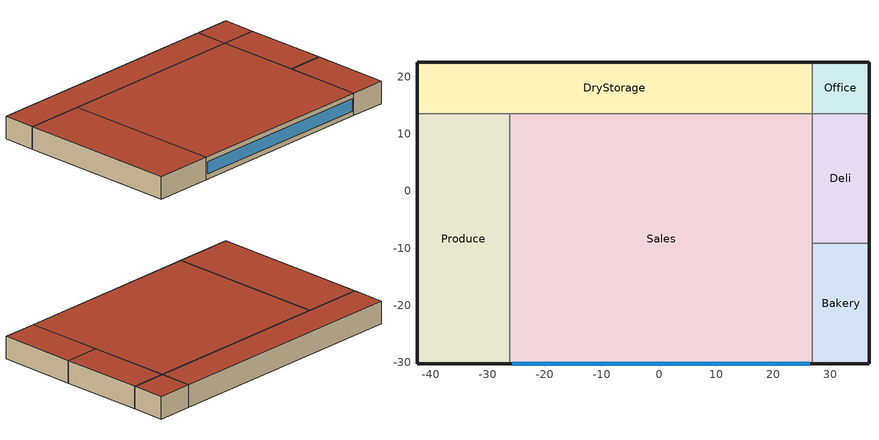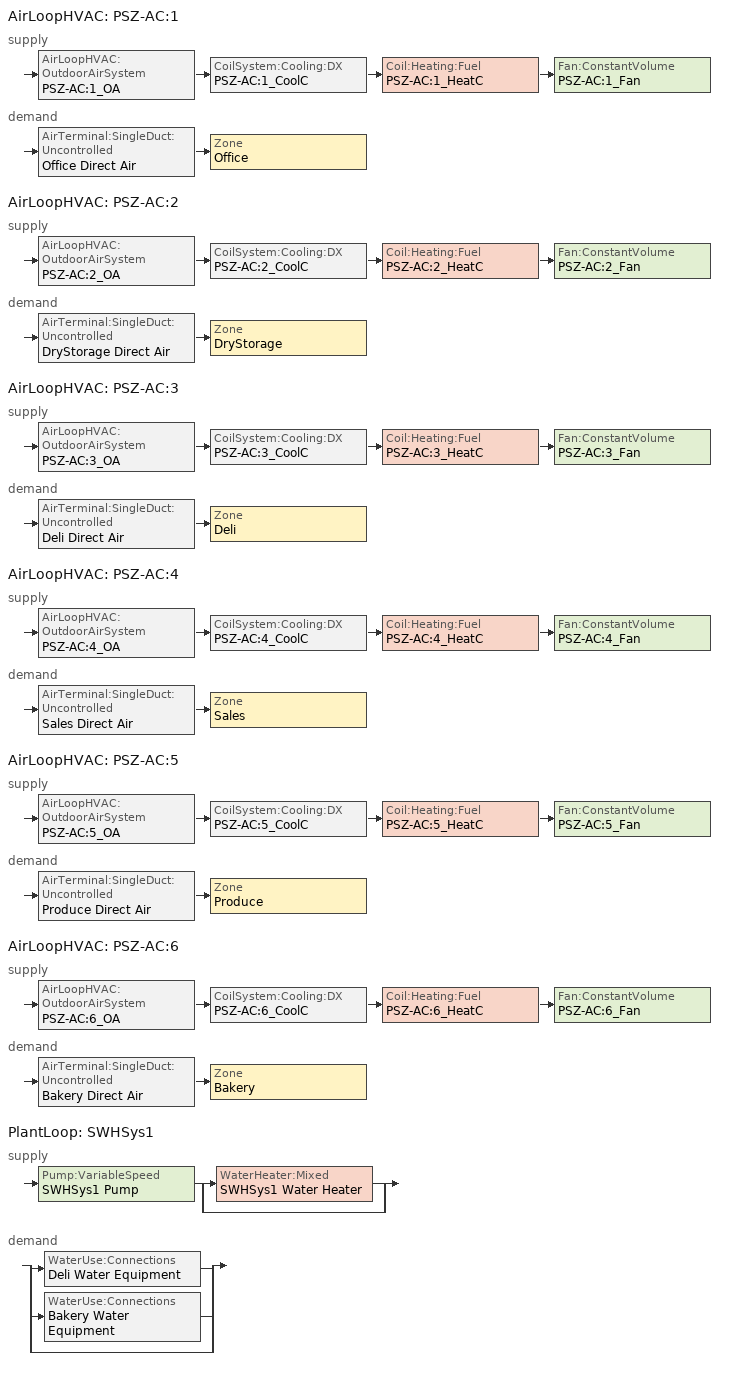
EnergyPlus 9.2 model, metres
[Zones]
Bakery
 floor ground (ext-slab): 36.79,-9.13 36.79,-30.24 26.89,-30.24 26.89,-9.13 z0
 wall outside (Mass Non-res Ext Wall): 26.89,-30.24 36.79,-30.24 36.79,-9.13 z0:6.1
 wall to Sales (int-walls): 26.89,-9.13 26.89,-30.24 z0:6.1
 wall to Deli (int-walls): 36.79,-9.13 26.89,-9.13 z0:6.1
 roof outside (IEAD Non-res Roof): 26.89,-9.13 26.89,-30.24 36.79,-30.24 36.79,-9.13 z6.1
Sales
 floor ground (ext-slab): 26.89,13.58 26.89,-30.24 -26.17,-30.24 -26.17,13.58 z0
 wall outside (Mass Non-res Ext Wall): -26.17,-30.24 26.89,-30.24 z0:6.1
 wall to Deli (int-walls): 26.89,-9.13 26.89,13.58 z0:6.1
 wall to DryStorage (int-walls): 26.89,13.58 -26.17,13.58 z0:6.1
 wall to Produce (int-walls): -26.17,13.58 -26.17,-30.24 z0:6.1
 window (Window Non-res Fixed): -25.69,-30.24 26.41,-30.24 z1.37:4.73
 roof outside (IEAD Non-res Roof): -26.17,13.58 -26.17,-30.24 26.89,-30.24 26.89,13.58 z6.1
Deli
 floor ground (ext-slab): 36.79,13.58 36.79,-9.13 26.89,-9.13 26.89,13.58 z0
 wall outside (Mass Non-res Ext Wall): 36.79,-9.13 36.79,13.58 z0:6.1
 wall to Office (int-walls): 36.79,13.58 26.89,13.58 z0:6.1
 roof outside (IEAD Non-res Roof): 26.89,13.58 26.89,-9.13 36.79,-9.13 36.79,13.58 z6.1
DryStorage
 floor ground (ext-slab): 26.89,22.55 26.89,13.58 -42.4,13.58 -42.4,22.55 z0
 wall outside (Mass Non-res Ext Wall): 26.89,22.55 -42.4,22.55 -42.4,13.58 z0:6.1
 wall to Office (int-walls): 26.89,13.58 26.89,22.55 z0:6.1
 wall to Produce (int-walls): -42.4,13.58 -26.17,13.58 z0:6.1
 roof outside (IEAD Non-res Roof): -42.4,22.55 -42.4,13.58 26.89,13.58 26.89,22.55 z6.1
Office
 floor ground (ext-slab): 36.79,22.55 36.79,13.58 26.89,13.58 26.89,22.55 z0
 wall outside (Mass Non-res Ext Wall): 36.79,13.58 36.79,22.55 26.89,22.55 z0:6.1
 roof outside (IEAD Non-res Roof): 26.89,22.55 26.89,13.58 36.79,13.58 36.79,22.55 z6.1
Produce
 floor ground (ext-slab): -26.17,13.58 -26.17,-30.24 -42.4,-30.24 -42.4,13.58 z0
 wall outside (Mass Non-res Ext Wall): -42.4,13.58 -42.4,-30.24 -26.17,-30.24 z0:6.1
 roof outside (IEAD Non-res Roof): -42.4,13.58 -42.4,-30.24 -26.17,-30.24 -26.17,13.58 z6.1
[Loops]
AirLoopHVAC 'PSZ-AC:1'
 supply: AirLoopHVAC:OutdoorAirSystem 'PSZ-AC:1_OA' > CoilSystem:Cooling:DX 'PSZ-AC:1_CoolC' > Coil:Heating:Fuel 'PSZ-AC:1_HeatC' > Fan:ConstantVolume 'PSZ-AC:1_Fan'
 demand: AirTerminal:SingleDuct:Uncontrolled 'Office Direct Air' > Zone 'Office'
AirLoopHVAC 'PSZ-AC:2'
 supply: AirLoopHVAC:OutdoorAirSystem 'PSZ-AC:2_OA' > CoilSystem:Cooling:DX 'PSZ-AC:2_CoolC' > Coil:Heating:Fuel 'PSZ-AC:2_HeatC' > Fan:ConstantVolume 'PSZ-AC:2_Fan'
 demand: AirTerminal:SingleDuct:Uncontrolled 'DryStorage Direct Air' > Zone 'DryStorage'
AirLoopHVAC 'PSZ-AC:3'
 supply: AirLoopHVAC:OutdoorAirSystem 'PSZ-AC:3_OA' > CoilSystem:Cooling:DX 'PSZ-AC:3_CoolC' > Coil:Heating:Fuel 'PSZ-AC:3_HeatC' > Fan:ConstantVolume 'PSZ-AC:3_Fan'
 demand: AirTerminal:SingleDuct:Uncontrolled 'Deli Direct Air' > Zone 'Deli'
AirLoopHVAC 'PSZ-AC:4'
 supply: AirLoopHVAC:OutdoorAirSystem 'PSZ-AC:4_OA' > CoilSystem:Cooling:DX 'PSZ-AC:4_CoolC' > Coil:Heating:Fuel 'PSZ-AC:4_HeatC' > Fan:ConstantVolume 'PSZ-AC:4_Fan'
 demand: AirTerminal:SingleDuct:Uncontrolled 'Sales Direct Air' > Zone 'Sales'
AirLoopHVAC 'PSZ-AC:5'
 supply: AirLoopHVAC:OutdoorAirSystem 'PSZ-AC:5_OA' > CoilSystem:Cooling:DX 'PSZ-AC:5_CoolC' > Coil:Heating:Fuel 'PSZ-AC:5_HeatC' > Fan:ConstantVolume 'PSZ-AC:5_Fan'
 demand: AirTerminal:SingleDuct:Uncontrolled 'Produce Direct Air' > Zone 'Produce'
AirLoopHVAC 'PSZ-AC:6'
 supply: AirLoopHVAC:OutdoorAirSystem 'PSZ-AC:6_OA' > CoilSystem:Cooling:DX 'PSZ-AC:6_CoolC' > Coil:Heating:Fuel 'PSZ-AC:6_HeatC' > Fan:ConstantVolume 'PSZ-AC:6_Fan'
 demand: AirTerminal:SingleDuct:Uncontrolled 'Bakery Direct Air' > Zone 'Bakery'
PlantLoop 'SWHSys1'
 supply: Pump:VariableSpeed 'SWHSys1 Pump' > split
  | WaterHeater:Mixed 'SWHSys1 Water Heater'
  | bypass
 demand: split
  | WaterUse:Connections 'Deli Water Equipment'
  | WaterUse:Connections 'Bakery Water Equipment'
  | bypass
[Building]
Ref Bldg SuperMarket Post1980_v1.3_5.0: North Axis=0; Terrain=City; Loads Convergence Tolerance Value=0.04; Temperature Convergence Tolerance Value=0.2; Solar Distribution=FullInteriorAndExterior; Maximum Number of Warmup Days=25; Minimum Number of Warmup Days=6
[Site:Location]
USA IL-CHICAGO-OHARE: Latitude=41.77; Longitude=-87.75; Time Zone=-6; Elevation=190
[SizingPeriod:DesignDay] Day of Month=21; Humidity Condition Type=Wetbulb; Barometric Pressure=99063; Rain Indicator=No; Snow Indicator=No; Daylight Saving Time Indicator=No; Solar Model Indicator=ASHRAEClearSky
Name | Month | Day Type | Maximum DryBulb Temperature | Daily DryBulb Temperature Range | Wetbulb or DewPoint at Maximum DryBulb | Wind Speed | Wind Direction | Sky Clearness
CHICAGO Ann Htg 99.6% Condns DB | 1 | WinterDesignDay | -20.6 | 0 | -20.6 | 4.9 | 270 | 0
CHICAGO Ann Clg .4% Condns WB=>MDB | 7 | SummerDesignDay | 31.2 | 10.7 | 25.5 | 5.3 | 230 | 1
[Site:GroundTemperature:BuildingSurface]
19.527, 19.502, 19.536, 19.598, 20.002, 21.64, 22.225, 22.375, 21.449, 20.121, 19.802, 19.633
[Site:WaterMainsTemperature]
Calculation Method=CORRELATION; Annual Average Outdoor Air Temperature=9.69; Maximum Difference In Monthly Average Outdoor Air Temperatures=28.1
[Material] Thermal Absorptance=0.9
Name | Roughness | Thickness | Conductivity | Density | Specific Heat | Solar Absorptance | Visible Absorptance
Mass NonRes Wall Insulation | MediumRough | 0.0656865 | 0.049 | 265 | 836.8 | 0.7 | 0.7
IEAD NonRes Roof Insulation | MediumRough | 0.153184 | 0.049 | 265 | 836.8 | 0.7 | 0.7
Std Wood 6inch | MediumSmooth | 0.15 | 0.12 | 540 | 1210 | 0.7 | 0.7
1/2IN Gypsum | Smooth | 0.0127 | 0.16 | 784.9 | 830 | 0.92 | 0.92
1IN Stucco | Smooth | 0.0253 | 0.6918 | 1858 | 837 | 0.92 | 0.92
8IN CONCRETE HW | Rough | 0.2032 | 1.311 | 2240 | 836.8 | 0.7 | 0.7
HW CONCRETE | Rough | 0.1016 | 1.311 | 2240 | 836.8 | 0.7 | 0.7
Roof Membrane | VeryRough | 0.0095 | 0.16 | 1121.29 | 1460 | 0.7 | 0.7
Metal Decking | MediumSmooth | 0.0015 | 45.006 | 7680 | 418.4 | 0.7 | 0.3
[WindowMaterial:SimpleGlazingSystem]
NonRes Fixed Assembly Window: UFactor=3.35002; Solar Heat Gain Coefficient=0.39
[Construction]
Mass Non-res Ext Wall: 1IN Stucco, 8IN Concrete HW, Mass NonRes Wall Insulation, 1/2IN Gypsum
IEAD Non-res Roof: Roof Membrane, IEAD NonRes Roof Insulation, Metal Decking
ext-slab: HW CONCRETE
int-walls: 1/2IN Gypsum, 1/2IN Gypsum
Window Non-res Fixed: NonRes Fixed Assembly Window
InteriorFurnishings: Std Wood 6inch
[Zone] Type=1; Multiplier=1; Floor Area=autocalculate; Part of Total Floor Area=Yes
Bakery; Deli; DryStorage; Office; Produce; Sales
[InternalMass] Construction=InteriorFurnishings
Name | Zone or ZoneList | Surface Area
Bakery Internal Mass | Bakery | 418.0818
Deli Internal Mass | Deli | 449.4372
DryStorage Internal Mass | DryStorage | 1243.78
Office Internal Mass | Office | 177.6835
Produce Internal Mass | Produce | 1422.73
Sales Internal Mass | Sales | 4649.88
[People] Number of People Schedule=BLDG_OCC_SCH; Number of People Calculation Method=Area/Person; Fraction Radiant=0.3; Sensible Heat Fraction=AUTOCALCULATE; Activity Level Schedule=ACTIVITY_SCH; Enable ASHRAE 55 Comfort Warnings=No; Mean Radiant Temperature Calculation Type=ZoneAveraged; Work Efficiency Schedule=WORK_EFF_SCH; Clothing Insulation Calculation Method=ClothingInsulationSchedule; Clothing Insulation Schedule=CLOTHING_SCH; Air Velocity Schedule=AIR_VELO_SCH; Thermal Comfort Model 1 Type=FANGER
Name | Zone or ZoneList | Zone Floor Area per Person
Bakery People | Bakery | 11.61
Deli People | Deli | 11.61
DryStorage People | DryStorage | 27.87
Office People | Office | 18.58
Produce People | Produce | 11.61
Sales People | Sales | 11.61
[Lights] Schedule=BLDG_LIGHT_SCH; Design Level Calculation Method=Watts/Area; Return Air Fraction=0; Fraction Radiant=0.7; Fraction Visible=0.2; Fraction Replaceable=1; EndUse Subcategory=General; Return Air Fraction Calculated from Plenum Temperature=No
Name | Zone or ZoneList | Watts per Zone Floor Area
Bakery_Lights | Bakery | 29.94
Deli_Lights | Deli | 29.94
DryStorage_Lights | DryStorage | 11.9
Office_Lights | Office | 21.36
Produce_Lights | Produce | 29.94
Sales_Lights | Sales | 29.94
[ElectricEquipment] Fraction Latent=0
Name | Zone or ZoneList | Schedule | Design Level Calculation Method | Design Level | Fraction Radiant | Fraction Lost | EndUse Subcategory | Watts per Zone Floor Area
Bakery_MiscPlug_Equip | Bakery | BLDG_EQUIP_SCH | EquipmentLevel | 11244 | 0.5 | 0 | MiscPlug
Deli_MiscPlug_Equip | Deli | BLDG_EQUIP_SCH | EquipmentLevel | 12105 | 0.5 | 0 | MiscPlug
DryStorage_MiscPlug_Equip | DryStorage | BLDG_EQUIP_SCH | Watts/Area |  | 0.5 | 0 | MiscPlug | 8.07
Office_MiscPlug_Equip | Office | BLDG_EQUIP_SCH | Watts/Area |  | 0.5 | 0 | MiscPlug | 8.07
Produce_MiscPlug_Equip | Produce | BLDG_EQUIP_SCH | Watts/Area |  | 0.5 | 0 | MiscPlug | 5.38
Sales_MiscPlug_Equip | Sales | BLDG_EQUIP_SCH | Watts/Area |  | 0.5 | 0 | MiscPlug | 5.38
Deli_Exhaust_Fan | Deli | Deli_Exhaust_SCH | EquipmentLevel | 524 | 0 | 1 | ExhaustFans
[GasEquipment] Schedule=BLDG_EQUIP_SCH; Design Level Calculation Method=EquipmentLevel; Fraction Latent=0; Fraction Radiant=0.5; Fraction Lost=0; EndUse Subcategory=MiscGas
Name | Zone or ZoneList | Design Level
Bakery_MiscGas_Equip | Bakery | 5622
Deli_MiscGas_Equip | Deli | 6053
[ZoneInfiltration:DesignFlowRate] Schedule=INFIL_HALF_ON_SCH; Design Flow Rate Calculation Method=Flow/ExteriorArea; Flow per Exterior Surface Area=0.001133; Constant Term Coefficient=1; Temperature Term Coefficient=0; Velocity Term Coefficient=0; Velocity Squared Term Coefficient=0
Name | Zone or ZoneList
Bakery_Infiltration | Bakery
Deli_Infiltration | Deli
DryStorage_Infiltration | DryStorage
Office_Infiltration | Office
Produce_Infiltration | Produce
Sales_Infiltration | Sales
[ZoneMixing]
Deli Exhaust Fanmixing_0: Zone=Deli; Schedule=HVACOperationSchd; Design Flow Rate Calculation Method=Flow/Zone; Design Flow Rate=1.0785; Source Zone=Sales; Delta Temperature=0
[Exterior:Lights]
Exterior Facade Lighting: Schedule=ALWAYS_ON; Design Level=16402; Control Option=AstronomicalClock; EndUse Subcategory=Exterior Facade Lighting
[DesignSpecification:OutdoorAir]
Name | Outdoor Air Method | Outdoor Air Flow per Zone Floor Area | Outdoor Air Flow per Person
SZ DSOA Bakery; SZ DSOA Deli; SZ DSOA Produce; SZ DSOA Sales | Flow/Area | 0.0015
SZ DSOA DryStorage | Flow/Area | 0.00075
SZ DSOA Office | Flow/Person |  | 0.01
[Sizing:Zone] Zone Cooling Design Supply Air Temperature Input Method=SupplyAirTemperature; Zone Cooling Design Supply Air Temperature=14; Zone Heating Design Supply Air Temperature Input Method=SupplyAirTemperature; Zone Heating Design Supply Air Temperature=40; Zone Cooling Design Supply Air Humidity Ratio=0.0085; Zone Heating Design Supply Air Humidity Ratio=0.008; Cooling Design Air Flow Method=DesignDay; Heating Design Air Flow Method=DesignDay
Name | Design Specification Outdoor Air Object
Bakery | SZ DSOA Bakery
Deli | SZ DSOA Deli
DryStorage | SZ DSOA DryStorage
Office | SZ DSOA Office
Produce | SZ DSOA Produce
Sales | SZ DSOA Sales
[Sizing:System] Type of Load to Size On=Sensible; Design Outdoor Air Flow Rate=AUTOSIZE; Central Heating Maximum System Air Flow Ratio=1; Preheat Design Temperature=7; Preheat Design Humidity Ratio=0.008; Precool Design Temperature=12.8; Precool Design Humidity Ratio=0.008; Central Cooling Design Supply Air Temperature=12.8; Central Heating Design Supply Air Temperature=40; Type of Zone Sum to Use=NonCoincident; Central Cooling Design Supply Air Humidity Ratio=0.0085; Central Heating Design Supply Air Humidity Ratio=0.008; Cooling Supply Air Flow Rate Method=DesignDay; Heating Supply Air Flow Rate Method=DesignDay; System Outdoor Air Method=ZoneSum; Zone Maximum Outdoor Air Fraction=1; Cooling Design Capacity Method=CoolingDesignCapacity; Cooling Design Capacity=autosize; Heating Design Capacity Method=HeatingDesignCapacity; Heating Design Capacity=autosize; Central Cooling Capacity Control Method=OnOff
Name | 100 Outdoor Air in Cooling | 100 Outdoor Air in Heating
PSZ-AC:1; PSZ-AC:2; PSZ-AC:4; PSZ-AC:5; PSZ-AC:6 | No | No
PSZ-AC:3 | YES | YES
[Sizing:Plant]
SWHSys1: Loop Type=Heating; Design Loop Exit Temperature=60; Loop Design Temperature Difference=5
[ZoneControl:Thermostat] Control Type Schedule=Dual Zone Control Type Sched
Name | Zone or ZoneList | Control 1
Bakery Thermostat | Bakery | Bakery DualSPSched
Deli Thermostat | Deli | Deli DualSPSched
DryStorage Thermostat | DryStorage | DryStorage DualSPSched
Office Thermostat | Office | Office DualSPSched
Produce Thermostat | Produce | Produce DualSPSched
Sales Thermostat | Sales | Sales DualSPSched
[ThermostatSetpoint:DualSetpoint] Heating Setpoint Temperature Schedule=HTGSETP_SCH; Cooling Setpoint Temperature Schedule=CLGSETP_SCH
Bakery DualSPSched; Deli DualSPSched; DryStorage DualSPSched; Office DualSPSched; Produce DualSPSched; Sales DualSPSched
[AirTerminal:SingleDuct:Uncontrolled] Availability Schedule=ALWAYS_ON; Maximum Air Flow Rate=AUTOSIZE
Bakery Direct Air; Deli Direct Air; DryStorage Direct Air; Office Direct Air; Produce Direct Air; Sales Direct Air
[Zone equipment]
Bakery: Bakery Exhaust Fan, Bakery Direct Air
Deli: Deli Exhaust Fan, Deli Direct Air
DryStorage: DryStorage Direct Air
Office: Office Direct Air
Produce: Produce Direct Air
Sales: Sales Exhaust Fan, Sales Direct Air
[Fan:ConstantVolume] Availability Schedule=HVACOperationSchd; Maximum Flow Rate=AUTOSIZE; Motor In Airstream Fraction=1; EndUse Subcategory=Fan Energy
Name | Fan Total Efficiency | Pressure Rise | Motor Efficiency
PSZ-AC:1_Fan | 0.546 | 622 | 0.84
PSZ-AC:2_Fan; PSZ-AC:5_Fan | 0.5915 | 1109.648 | 0.91
PSZ-AC:3_Fan; PSZ-AC:6_Fan | 0.56875 | 622 | 0.875
PSZ-AC:4_Fan | 0.6045 | 1017.592 | 0.93
[Fan:ZoneExhaust] Availability Schedule=HVACOperationSchd; EndUse Subcategory=Zone Exhaust Fans
Name | Fan Total Efficiency | Pressure Rise | Maximum Flow Rate
Bakery Exhaust Fan | 0.338 | 125 | 0.354
Deli Exhaust Fan | 1 | 1.0e-006 | 0.3375
Sales Exhaust Fan | 1 | 1.0e-006 | 1.0785
[Coil:Cooling:DX:SingleSpeed]
PSZ-AC:1_CoolC DXCoil: Availability Schedule=ALWAYS_ON; Gross Rated Total Cooling Capacity=AUTOSIZE; Gross Rated Sensible Heat Ratio=AUTOSIZE; Gross Rated Cooling COP=3.50016; Rated Air Flow Rate=AUTOSIZE; Total Cooling Capacity Function of Temperature Curve=Cool-Cap-fT; Total Cooling Capacity Function of Flow Fraction Curve=ConstantCubic; Energy Input Ratio Function of Temperature Curve=Cool-EIR-fT; Energy Input Ratio Function of Flow Fraction Curve=ConstantCubic; Part Load Fraction Correlation Curve=Cool-PLF-fPLR
[Coil:Cooling:DX:TwoSpeed] Availability Schedule=ALWAYS_ON; High Speed Gross Rated Total Cooling Capacity=AUTOSIZE; High Speed Rated Sensible Heat Ratio=AUTOSIZE; High Speed Rated Air Flow Rate=AUTOSIZE; Total Cooling Capacity Function of Temperature Curve=Measured_CoolCStandard10Ton_CapFT; Total Cooling Capacity Function of Flow Fraction Curve=Measured_CoolCStandard10Ton_CapFF; Energy Input Ratio Function of Temperature Curve=Measured_CoolCStandard10Ton_EIRFT; Energy Input Ratio Function of Flow Fraction Curve=Measured_CoolCStandard10Ton_EIRFFF; Part Load Fraction Correlation Curve=No_PLR_Degredation; Low Speed Gross Rated Total Cooling Capacity=AUTOSIZE; Low Speed Gross Rated Sensible Heat Ratio=AUTOSIZE; Low Speed Rated Air Flow Rate=AUTOSIZE; Low Speed Total Cooling Capacity Function of Temperature Curve=Measured_LowSpeedCoolCapLSFT; Low Speed Energy Input Ratio Function of Temperature Curve=Measured_LowSpeedCoolEIRLSFT
Name | High Speed Gross Rated Cooling COP | Low Speed Gross Rated Cooling COP
PSZ-AC:2_CoolC DXCoil; PSZ-AC:5_CoolC DXCoil | 3.23372 | 3.28187
PSZ-AC:3_CoolC DXCoil; PSZ-AC:6_CoolC DXCoil | 3.30033 | 3.34947
PSZ-AC:4_CoolC DXCoil | 3.13381 | 3.18046
[Coil:Heating:Fuel] Availability Schedule=ALWAYS_ON; Fuel Type=NaturalGas; Nominal Capacity=AUTOSIZE
Name | Burner Efficiency
PSZ-AC:1_HeatC | 0.8
PSZ-AC:2_HeatC; PSZ-AC:3_HeatC; PSZ-AC:4_HeatC; PSZ-AC:5_HeatC; PSZ-AC:6_HeatC | 0.78
[CoilSystem:Cooling:DX] Availability Schedule=ALWAYS_ON
Name | Cooling Coil
PSZ-AC:1_CoolC | PSZ-AC:1_CoolC DXCoil
PSZ-AC:2_CoolC | PSZ-AC:2_CoolC DXCoil
PSZ-AC:3_CoolC | PSZ-AC:3_CoolC DXCoil
PSZ-AC:4_CoolC | PSZ-AC:4_CoolC DXCoil
PSZ-AC:5_CoolC | PSZ-AC:5_CoolC DXCoil
PSZ-AC:6_CoolC | PSZ-AC:6_CoolC DXCoil
[Controller:OutdoorAir] Minimum Outdoor Air Flow Rate=AUTOSIZE; Maximum Outdoor Air Flow Rate=AUTOSIZE; Economizer Control Action Type=ModulateFlow; Economizer Maximum Limit DryBulb Temperature=28; Economizer Maximum Limit Enthalpy=64000; Economizer Minimum Limit DryBulb Temperature=-100; Lockout Type=NoLockout; Minimum Limit Type=FixedMinimum; Minimum Outdoor Air Schedule=MinOA_Sched
Name | Economizer Control Type
PSZ-AC:1_OA_Controller | NoEconomizer
PSZ-AC:2_OA_Controller; PSZ-AC:3_OA_Controller; PSZ-AC:4_OA_Controller; PSZ-AC:5_OA_Controller; PSZ-AC:6_OA_Controller | DifferentialDryBulb
[AirLoopHVAC] Design Supply Air Flow Rate=AUTOSIZE
PSZ-AC:1; PSZ-AC:2; PSZ-AC:3; PSZ-AC:4; PSZ-AC:5; PSZ-AC:6
[Pump:VariableSpeed]
SWHSys1 Pump: Design Maximum Flow Rate=AUTOSIZE; Design Pump Head=0.1; Design Power Consumption=AUTOSIZE; Motor Efficiency=1; Fraction of Motor Inefficiencies to Fluid Stream=0; Coefficient 1 of the Part Load Performance Curve=0; Coefficient 2 of the Part Load Performance Curve=1; Coefficient 3 of the Part Load Performance Curve=0; Coefficient 4 of the Part Load Performance Curve=0; Design Minimum Flow Rate=0; Pump Control Type=Intermittent
[WaterHeater:Mixed]
SWHSys1 Water Heater: Tank Volume=0.4; Setpoint Temperature Schedule=SWHSys1 Water Heater Setpoint Temperature Schedule Name; Deadband Temperature Difference=2; Maximum Temperature Limit=82.2222; Heater Control Type=Cycle; Heater Maximum Capacity=845000; Heater Fuel Type=NATURALGAS; Heater Thermal Efficiency=0.78; Off Cycle Parasitic Fuel Consumption Rate=20; Off Cycle Parasitic Fuel Type=NATURALGAS; Off Cycle Parasitic Heat Fraction to Tank=0.8; On Cycle Parasitic Fuel Type=NATURALGAS; Ambient Temperature Indicator=SCHEDULE; Ambient Temperature Schedule=SWHSys1 Water Heater Ambient Temperature Schedule Name; Off Cycle Loss Coefficient to Ambient Temperature=6; On Cycle Loss Coefficient to Ambient Temperature=6; Use Side Effectiveness=1; Source Side Effectiveness=1; Use Side Design Flow Rate=AUTOSIZE; Source Side Design Flow Rate=AUTOSIZE; Indirect Water Heating Recovery Time=1.5
[PlantLoop]
SWHSys1: Fluid Type=Water; Plant Equipment Operation Scheme=SWHSys1 Loop Operation Scheme List; Maximum Loop Temperature=60; Minimum Loop Temperature=10; Maximum Loop Flow Rate=AUTOSIZE; Minimum Loop Flow Rate=0; Plant Loop Volume=AUTOSIZE; Load Distribution Scheme=Optimal
[PlantEquipmentList]
SWHSys1 Equipment List: SWHSys1 Water Heater
[PlantEquipmentOperation:HeatingLoad]
SWHSys1 Operation Scheme: Load Range 1 Lower Limit=0; Load Range 1 Upper Limit=1000000000000000; Range 1 Equipment List=SWHSys1 Equipment List
[PlantEquipmentOperationSchemes]
SWHSys1 Loop Operation Scheme List: Control Scheme 1=SWHSys1 Operation Scheme; Control Scheme 1 Schedule=PlantOnSched
[AvailabilityManager:NightCycle] Applicability Schedule=ALWAYS_ON; Fan Schedule=HVACOperationSchd; Control Type=CycleOnAny; Thermostat Tolerance=1; Cycling Run Time Control Type=FixedRunTime; Cycling Run Time=1800
PSZ-AC:1 Availability Manager; PSZ-AC:2 Availability Manager; PSZ-AC:3 Availability Manager; PSZ-AC:4 Availability Manager; PSZ-AC:5 Availability Manager; PSZ-AC:6 Availability Manager
[SetpointManager:Scheduled]
SWHSys1 Loop Setpoint Manager: Control Variable=Temperature; Schedule=SWHSys1-Loop-Temp-Schedule; Setpoint Node or NodeList=SWHSys1 Supply Outlet Node
[SetpointManager:SingleZone:Reheat] Control Variable=Temperature; Minimum Supply Air Temperature=10; Maximum Supply Air Temperature=50
Name | Control Zone | Setpoint Node or NodeList
SupAirTemp MngrBakery | Bakery | PSZ-AC:6 Supply Equipment Outlet Node
SupAirTemp MngrDeli | Deli | PSZ-AC:3 Supply Equipment Outlet Node
SupAirTemp MngrDryStorage | DryStorage | PSZ-AC:2 Supply Equipment Outlet Node
SupAirTemp MngrOffice | Office | PSZ-AC:1 Supply Equipment Outlet Node
SupAirTemp MngrProduce | Produce | PSZ-AC:5 Supply Equipment Outlet Node
SupAirTemp MngrSales | Sales | PSZ-AC:4 Supply Equipment Outlet Node
[SetpointManager:MixedAir] Control Variable=Temperature
Name | Setpoint Node or NodeList
PSZ-AC:1_CoolC SAT Manager | PSZ-AC:1_CoolC-PSZ-AC:1_HeatCNode
PSZ-AC:1_HeatC MixedAir Manager | PSZ-AC:1_HeatC-PSZ-AC:1_FanNode
PSZ-AC:1_OAMixed Air Temp Manager | PSZ-AC:1_OA-PSZ-AC:1_CoolCNode
PSZ-AC:2_CoolC SAT Manager | PSZ-AC:2_CoolC-PSZ-AC:2_HeatCNode
PSZ-AC:2_HeatC MixedAir Manager | PSZ-AC:2_HeatC-PSZ-AC:2_FanNode
PSZ-AC:2_OAMixed Air Temp Manager | PSZ-AC:2_OA-PSZ-AC:2_CoolCNode
PSZ-AC:3_CoolC SAT Manager | PSZ-AC:3_CoolC-PSZ-AC:3_HeatCNode
PSZ-AC:3_HeatC MixedAir Manager | PSZ-AC:3_HeatC-PSZ-AC:3_FanNode
PSZ-AC:3_OAMixed Air Temp Manager | PSZ-AC:3_OA-PSZ-AC:3_CoolCNode
PSZ-AC:4_CoolC SAT Manager | PSZ-AC:4_CoolC-PSZ-AC:4_HeatCNode
PSZ-AC:4_HeatC MixedAir Manager | PSZ-AC:4_HeatC-PSZ-AC:4_FanNode
PSZ-AC:4_OAMixed Air Temp Manager | PSZ-AC:4_OA-PSZ-AC:4_CoolCNode
PSZ-AC:5_CoolC SAT Manager | PSZ-AC:5_CoolC-PSZ-AC:5_HeatCNode
PSZ-AC:5_HeatC MixedAir Manager | PSZ-AC:5_HeatC-PSZ-AC:5_FanNode
PSZ-AC:5_OAMixed Air Temp Manager | PSZ-AC:5_OA-PSZ-AC:5_CoolCNode
PSZ-AC:6_CoolC SAT Manager | PSZ-AC:6_CoolC-PSZ-AC:6_HeatCNode
PSZ-AC:6_HeatC MixedAir Manager | PSZ-AC:6_HeatC-PSZ-AC:6_FanNode
PSZ-AC:6_OAMixed Air Temp Manager | PSZ-AC:6_OA-PSZ-AC:6_CoolCNode
[Refrigeration:Case] Availability Schedule=ALWAYS_ON; Rated Ambient Temperature=23.88; Rated Ambient Relative Humidity=55; Latent Case Credit Curve Type=CaseTemperatureMethod; Case Lighting Schedule=BLDG_LIGHT_SCH; Fraction of Lighting Energy to Case=1; Minimum AntiSweat Heater Power per Unit Length=0; Under Case HVAC Return Air Fraction=0
Name | Zone | Rated Total Cooling Capacity per Unit Length | Rated Latent Heat Ratio | Rated Runtime Fraction | Case Length | Case Operating Temperature | Latent Case Credit Curve | Standard Case Fan Power per Unit Length | Operating Case Fan Power per Unit Length | Standard Case Lighting Power per Unit Length | Case AntiSweat Heater Power per Unit Length | AntiSweat Heater Control Type | Humidity at Zero AntiSweat Heater Energy | Case Height | Fraction of AntiSweat Heater Energy to Case | Case Defrost Power per Unit Length | Case Defrost Type | Case Defrost Schedule | Case Defrost DripDown Schedule | Defrost Energy Correction Curve Type | Refrigerated Case Restocking Schedule | Case Credit Fraction Schedule
Bakery_Case:1_WALKINFREEZER | Bakery | 461.52 | 0.1 | 0.4 | 2.4 | 2.2 | Bakery_Case:1_WALKINFREEZERSingleShelfHorizontal_LatentEnergyMult | 63 | 63 | 26.25 | 0 | None | 0 | 0 | 0 | 0 | NONE | Bakery_Case:1_WALKINFREEZER_CaseDefrost2aDaySched | Bakery_Case:1_WALKINFREEZER_CaseDripDown2aDaySched | None | Bakery_Case:1_WALKINFREEZER_WalkInStockingSched | Bakery_Case:1_WALKINFREEZER_CaseCreditReduxSched
Deli_Case:1_ MULTIDECKDIARYANDDELICASE | Deli | 1442.25 | 0.3 | 0.85 | 3 | 2.2 | Deli_Case:1_ MULTIDECKDIARYANDDELICASEMultiShelfVertical_LatentEnergyMult | 87.6 | 87.6 | 38.7 | 65.6 | None | 0 | 0 | 0.2 | 0 | OffCycle | Deli_Case:1_ MULTIDECKDIARYANDDELICASE_CaseDefrost2aDaySched | Deli_Case:1_ MULTIDECKDIARYANDDELICASE_CaseDripDown2aDaySched | None | Deli_Case:1_ MULTIDECKDIARYANDDELICASE_CaseStockingSched | Deli_Case:1_ MULTIDECKDIARYANDDELICASE_CaseCreditReduxSched
Deli_Case:2_WALKINFREEZER | Deli | 461.52 | 0.1 | 0.4 | 4.8 | 2.2 | Deli_Case:2_WALKINFREEZERSingleShelfHorizontal_LatentEnergyMult | 97.1 | 97.1 | 26.25 | 0 | None | 0 | 0 | 0 | 511.8 | ELECTRIC | Deli_Case:2_WALKINFREEZER_CaseDefrost2aDaySched | Deli_Case:2_WALKINFREEZER_CaseDripDown2aDaySched | None | Deli_Case:2_WALKINFREEZER_WalkInStockingSched | Deli_Case:2_WALKINFREEZER_CaseCreditReduxSched
Produce_Case:1_ MULTIDECKDIARYANDDELICASE | Produce | 1442.25 | 0.3 | 0.85 | 30 | 2.2 | Produce_Case:1_ MULTIDECKDIARYANDDELICASEMultiShelfVertical_LatentEnergyMult | 41 | 41 | 60 | 0 | None | 0 | 0 | 0.2 | 0 | OffCycle | Produce_Case:1_ MULTIDECKDIARYANDDELICASE_CaseDefrost2aDaySched | Produce_Case:1_ MULTIDECKDIARYANDDELICASE_CaseDripDown2aDaySched | None | Produce_Case:1_ MULTIDECKDIARYANDDELICASE_CaseStockingSched | Produce_Case:1_ MULTIDECKDIARYANDDELICASE_CaseCreditReduxSched
Sales_Case:1_MEATDISPLAYCASE | Sales | 1442.25 | 0.1 | 0.85 | 33.58 | 2.2 | Sales_Case:1_MEATDISPLAYCASE_SingleShelfHorizontal_LatentEnergyMult | 87.6 | 87.6 | 38.7 | 65.6 | LINEAR | 35 | 1.5 | 0.2 | 443 | ELECTRIC | Sales_Case:1_MEATDISPLAYCASE_CaseDefrost2aDaySched | Sales_Case:1_MEATDISPLAYCASE_CaseDripDown2aDaySched |  | Sales_Case:1_MEATDISPLAYCASE_CaseStockingSched
Sales_Case:2_ MULTIDECKDIARYANDDELICASE | Sales | 1442.25 | 0.3 | 0.85 | 49.25 | 2.2 | Sales_Case:2_ MULTIDECKDIARYANDDELICASEMultiShelfVertical_LatentEnergyMult | 41 | 41 | 60 | 0 | None | 0 | 0 | 0.2 | 0 | OffCycle | Sales_Case:2_ MULTIDECKDIARYANDDELICASE_CaseDefrost2aDaySched | Sales_Case:2_ MULTIDECKDIARYANDDELICASE_CaseDripDown2aDaySched | None | Sales_Case:2_ MULTIDECKDIARYANDDELICASE_CaseStockingSched | Sales_Case:2_ MULTIDECKDIARYANDDELICASE_CaseCreditReduxSched
Sales_Case:3_GLASSDOORFROZENFOOD | Sales | 538.44 | 0.13 | 0.85 | 81.69 | -15 | Sales_Case:3_GLASSDOORFROZENFOODSingleShelfHorizontal_LatentEnergyMult | 65.6 | 65.6 | 108.3 | 233 | HeatBalanceMethod | 1.5 | 1.5 | 0.2 | 1312 | ELECTRIC | Sales_Case:3_GLASSDOORFROZENFOOD_CaseDefrost2aDaySched | Sales_Case:3_GLASSDOORFROZENFOOD_CaseDripDown2aDaySched |  | Sales_Case:3_GLASSDOORFROZENFOOD_CaseStockingSched | Sales_Case:3_GLASSDOORFROZENFOOD_CaseCreditReduxSched
Sales_Case:4_OPENWELLICECREAMDISPLAYCASE | Sales | 528.83 | 0.1 | 0.85 | 39.01 | -12 | Sales_Case:4_OPENWELLICECREAMDISPLAYCASESingleShelfHorizontal_LatentEnergyMult | 32.8 | 32.8 | 0 | 78.7 | LINEAR | 35 | 1.5 | 0.2 | 1378 | ELECTRIC | Sales_Case:4_OPENWELLICECREAMDISPLAYCASE_CaseDefrost2aDaySched | Sales_Case:4_OPENWELLICECREAMDISPLAYCASE_CaseDripDown2aDaySched | None | Sales_Case:4_OPENWELLICECREAMDISPLAYCASE_CaseStockingSched | Sales_Case:4_OPENWELLICECREAMDISPLAYCASE_CaseCreditReduxSched
Sales_Case:5_WALKINFREEZER | Sales | 461.52 | 0.1 | 0.4 | 10.44 | 2.2 | Sales_Case:5_WALKINFREEZERSingleShelfHorizontal_LatentEnergyMult | 97 | 97 | 26.25 | 0 | None | 0 | 0 | 0 | 511.8 | ELECTRIC | Sales_Case:5_WALKINFREEZER_CaseDefrost2aDaySched | Sales_Case:5_WALKINFREEZER_CaseDripDown2aDaySched | None | Sales_Case:5_WALKINFREEZER_WalkInStockingSched | Sales_Case:5_WALKINFREEZER_CaseCreditReduxSched
Sales_Case:6_WALKINFREEZER | Sales | 461.52 | 0.1 | 0.4 | 96.66 | 2.2 | Sales_Case:6_WALKINFREEZERSingleShelfHorizontal_LatentEnergyMult | 63 | 63 | 26.25 | 0 | None | 0 | 0 | 0 | 0 | NONE | Sales_Case:6_WALKINFREEZER_CaseDefrost2aDaySched | Sales_Case:6_WALKINFREEZER_CaseDripDown2aDaySched | None | Sales_Case:6_WALKINFREEZER_WalkInStockingSched | Sales_Case:6_WALKINFREEZER_CaseCreditReduxSched
Sales_Case:7_WALKINFREEZER | Sales | 615.36 | 0.1 | 0.4 | 38.1 | -23.3 | Sales_Case:7_WALKINFREEZERSingleShelfHorizontal_LatentEnergyMult | 105 | 105 | 26.25 | 0 | None | 0 | 0 | 0 | 761.15 | ELECTRIC | Sales_Case:7_WALKINFREEZER_CaseDefrost2aDaySched | Sales_Case:7_WALKINFREEZER_CaseDripDown2aDaySched | None | Sales_Case:7_WALKINFREEZER_WalkInStockingSched | Sales_Case:7_WALKINFREEZER_CaseCreditReduxSched
[Refrigeration:CompressorRack] Heat Rejection Location=OUTDOORS; Design Condenser Fan Power=4500; Condenser Type=AIRCOOLED
Name | Design Compressor Rack COP | Compressor Rack COP Function of Temperature Curve | Condenser Fan Power Function of Temperature Curve | EndUse Subcategory | Refrigeration Case Name or WalkIn Name or CaseAndWalkInList
RACKA | 2.5 | RACKA_RackCOPfTCurve | RACKA_RackCondFanCurve | Med Temp Refrigeration | RACKAcase list
RACKB | 1.3 | RACKB_RackCOPfTCurve | RACKB_RackCondFanCurve2 | Low Temp Refrigeration | RACKBcase list
RACKC | 2.5 | RACKC_RackCOPfTCurve | RACKC_RackCondFanCurve | Med Temp Refrigeration | RACKCcase list
RACKD | 1.3 | RACKD_RackCOPfTCurve | RACKD_RackCondFanCurve2 | Low Temp Refrigeration | Sales_Case:7_WALKINFREEZER
[Refrigeration:CaseAndWalkInList]
Name | Case or WalkIn 1 | Case or WalkIn 2 | Case or WalkIn 3 | Case or WalkIn 4
RACKAcase list | Deli_Case:1_ MULTIDECKDIARYANDDELICASE | Sales_Case:1_MEATDISPLAYCASE | Sales_Case:2_ MULTIDECKDIARYANDDELICASE | Produce_Case:1_ MULTIDECKDIARYANDDELICASE
RACKBcase list | Sales_Case:3_GLASSDOORFROZENFOOD | Sales_Case:4_OPENWELLICECREAMDISPLAYCASE
RACKCcase list | Deli_Case:2_WALKINFREEZER | Sales_Case:5_WALKINFREEZER | Sales_Case:6_WALKINFREEZER | Bakery_Case:1_WALKINFREEZER
[WaterUse:Equipment] Peak Flow Rate=5.25e-06; Flow Rate Fraction Schedule=BLDG_SWH_SCH; Target Temperature Schedule=Water Equipment Temp Sched; Hot Water Supply Temperature Schedule=Water Equipment Hot Supply Temp Sched; Sensible Fraction Schedule=Water Equipment Sensible fract sched; Latent Fraction Schedule=Water Equipment Latent fract sched
Name | Zone
Bakery Water Equipment | Bakery
Deli Water Equipment | Deli
[WaterUse:Connections]
Name | Water Use Equipment 1
Bakery Water Equipment | Bakery Water Equipment
Deli Water Equipment | Deli Water Equipment
[UtilityCost:Tariff]
Name | Output Meter | Conversion Factor Choice | Demand Window Length | Monthly Charge or Variable | Group
PSI_LLF_LowLoadFactorService | Electricity:Facility | kWh | HalfHour | 15 | Comm Elect
PSI_CS_CommercialElectricService | Electricity:Facility | kWh |  | 9.4 | Comm Elect
IN_EIAMonthlyRateGas | Gas:Facility | MCF |  | 0 | Comm Gas
[UtilityCost:Qualify] Variable=TotalDemand; Threshold Value or Variable=75; Season=Annual; Threshold Test=Count
Name | Utility Cost Qualify | Tariff | Qualify Type | Number of Months
 | MinDemand75kw | PSI_LLF_LowLoadFactorService | Minimum | 12
 | MaxDemand75kw | PSI_CS_CommercialElectricService | Maximum | 1
[UtilityCost:Charge:Simple] Season=Annual
Name | Utility Cost Charge Simple | Tariff | Source Variable | Category Variable | Cost per Unit Value or Variable
 | FuelCostAdjustEnergyCharge | PSI_LLF_LowLoadFactorService | totalEnergy | EnergyCharges | 0.002028
 | QualPollutionControlAdjustEnergyCharge | PSI_LLF_LowLoadFactorService | totalEnergy | EnergyCharges | 0.000536
 | SoxNoxRiderAdjustEnergyCharge | PSI_LLF_LowLoadFactorService | totalEnergy | EnergyCharges | 0.001127
 | DSMRiderAdjustEnergyCharge | PSI_LLF_LowLoadFactorService | totalEnergy | EnergyCharges | -0.00037
 | PurchPowerTrackerAdjustEnergyCharge | PSI_LLF_LowLoadFactorService | totalEnergy | EnergyCharges | -3.1e-05
 | MidwestISOAdjustEnergyCharge | PSI_LLF_LowLoadFactorService | totalEnergy | EnergyCharges | -0.000216
 | CleanCoalRiderEnergyCharge | PSI_LLF_LowLoadFactorService | totalEnergy | EnergyCharges | 0.000833
 | TaxofeightPercent | PSI_LLF_LowLoadFactorService | SubTotal | Taxes | 0.08
 | FuelCostAdjustEnergyCharge | PSI_CS_CommercialElectricService | totalEnergy | EnergyCharges | 0.002028
 | QualPollutionControlAdjustEnergyCharge | PSI_CS_CommercialElectricService | totalEnergy | EnergyCharges | 0.000536
 | SoxNoxRiderAdjustEnergyCharge | PSI_CS_CommercialElectricService | totalEnergy | EnergyCharges | 0.001127
 | DSMRiderAdjustEnergyCharge | PSI_CS_CommercialElectricService | totalEnergy | EnergyCharges | 0.000021
 | PurchPowerTrackerAdjustEnergyCharge | PSI_CS_CommercialElectricService | totalEnergy | EnergyCharges | 0.000034
 | MidwestISOAdjustEnergyCharge | PSI_CS_CommercialElectricService | totalEnergy | EnergyCharges | -0.000203
 | CleanCoalRiderEnergyCharge | PSI_CS_CommercialElectricService | totalEnergy | EnergyCharges | 0.000807
 | TaxofeightPercent | PSI_CS_CommercialElectricService | SubTotal | Taxes | 0.08
 | MonthlyRateGasCharge | IN_EIAMonthlyRateGas | totalEnergy | EnergyCharges | IN_MonthlyGasRates
 | TaxofEightPercent | IN_EIAMonthlyRateGas | SubTotal | Taxes | 0.08
[UtilityCost:Charge:Block] Source Variable=totalEnergy; Season=Annual; Category Variable=EnergyCharges
Name | Utility Cost Charge Block | Tariff | Block Size 1 Value or Variable | Block 1 Cost per Unit Value or Variable | Block Size 2 Value or Variable | Block 2 Cost per Unit Value or Variable | Block Size 3 Value or Variable | Block 3 Cost per Unit Value or Variable | Block Size 4 Value or Variable | Block 4 Cost per Unit Value or Variable | Block Size Multiplier Value or Variable
 | AnnualEnergyCharge | PSI_LLF_LowLoadFactorService | 300 | 0.108222 | 700 | 0.087021 | 1500 | 0.07842 | remaining | 0.05832
 | AnnualDemandBaseCharge | PSI_LLF_LowLoadFactorService | 190 | 0 | 110 | 0.051773 | remaining | 0.046965 |  |  | TotalDemand
 | AnnualEnergyCharge | PSI_CS_CommercialElectricService | 300 | 0.082409 | 700 | 0.072873 | 1500 | 0.061696 | remaining | 0.041179
[UtilityCost:Variable]
IN_MonthlyGasRates: Tariff=IN_EIAMonthlyRateGas; Variable Type=Currency; January Value=8.22; February Value=7.51; March Value=8.97; April Value=9.01; May Value=9.16; June Value=10.44; July Value=10.32; August Value=10.13; September Value=9.2; October Value=8.18; November Value=7.83; December Value=7.63
[Schedule:Compact]
ALWAYS_ON; PlantOnSched: Through: 12/31, For: AllDays, Until: 24:00, 1
Deli_Exhaust_SCH: Through: 12/31, For: WinterDesignDay SummerDesignDay, Until: 24:00, 1, For: AllOtherDays, Until: 06:00, 0, Until: 22:00, 1, Until: 24:00, 0
BLDG_EQUIP_SCH: Through: 12/31, For: Weekdays, Until: 06:00, 0.2, Until: 08:00, 0.4, Until: 09:00, 0.7, Until: 18:00, 0.9, Until: 20:00, 0.8, Until: 21:00, 0.7, Until: 22:00, 0.4, Until: 24:00, 0.2, For: Saturday, Until: 06:00, 0.15, Until: 08:00, 0.3, Until: 09:00, 0.5, Until: 10:00, 0.8, Until: 18:00, 0.9, Until: 19:00, 0.7, Until: 21:00, 0.5, Until: 22:00, 0.3, Until: 24:00, 0.15, For: SummerDesignDay, Until: 24:00, 1, For: WinterDesignDay, Until: 24:00, 0, For: Sunday Holidays AllOtherDays, Until: 06:00, 0.15, Until: 10:00, 0.3, Until: 12:00, 0.6, Until: 17:00, 0.8, Until: 18:00, 0.6, Until: 22:00, 0.4, Until: 24:00, 0.15
BLDG_LIGHT_SCH: Through: 12/31, For: Weekdays, Until: 06:00, 0.05, Until: 08:00, 0.2, Until: 09:00, 0.5, Until: 18:00, 0.9, Until: 20:00, 0.6, Until: 21:00, 0.5, Until: 22:00, 0.2, Until: 24:00, 0.05, For: Saturday, Until: 06:00, 0.05, Until: 08:00, 0.1, Until: 09:00, 0.3, Until: 10:00, 0.6, Until: 18:00, 0.9, Until: 19:00, 0.5, Until: 21:00, 0.3, Until: 22:00, 0.1, Until: 24:00, 0.05, For: SummerDesignDay, Until: 24:00, 1, For: WinterDesignDay, Until: 24:00, 0, For: Sunday Holidays AllOtherDays, Until: 06:00, 0.05, Until: 10:00, 0.1, Until: 12:00, 0.4, Until: 17:00, 0.6, Until: 18:00, 0.4, Until: 22:00, 0.2, Until: 24:00, 0.05
BLDG_OCC_SCH: Through: 12/31, For: Weekdays, Until: 06:00, 0, Until: 08:00, 0.1, Until: 09:00, 0.2, Until: 11:00, 0.5, Until: 15:00, 0.7, Until: 16:00, 0.8, Until: 17:00, 0.7, Until: 19:00, 0.5, Until: 22:00, 0.3, Until: 24:00, 0, For: SummerDesignDay, Until: 24:00, 1, For: Saturday, Until: 06:00, 0, Until: 08:00, 0.1, Until: 09:00, 0.2, Until: 10:00, 0.5, Until: 11:00, 0.6, Until: 17:00, 0.8, Until: 18:00, 0.6, Until: 21:00, 0.2, Until: 22:00, 0.1, Until: 24:00, 0, For: WinterDesignDay, Until: 24:00, 0, For: Sunday Holidays AllOtherDays, Until: 06:00, 0, Until: 10:00, 0.1, Until: 12:00, 0.2, Until: 17:00, 0.4, Until: 18:00, 0.2, Until: 22:00, 0.1, Until: 24:00, 0
INFIL_HALF_ON_SCH: Through: 12/31, For: Weekdays SummerDesignDay, Until: 06:00, 1, Until: 22:00, 0.5, Until: 24:00, 1, For: Saturday, Until: 06:00, 1, Until: 22:00, 0.5, Until: 24:00, 1, For: WinterDesignDay, Until: 24:00, 1, For: Sunday Holidays AllOtherDays, Until: 08:00, 1, Until: 17:00, 0.5, Until: 24:00, 1
CLOTHING_SCH: Through: 04/30, For: AllDays, Until: 24:00, 1, Through: 09/30, For: AllDays, Until: 24:00, 0.5, Through: 12/31, For: AllDays, Until: 24:00, 1
WORK_EFF_SCH: Through: 12/31, For: AllDays, Until: 24:00, 0
ACTIVITY_SCH: Through: 12/31, For: AllDays, Until: 24:00, 120
AIR_VELO_SCH; Water Equipment Sensible fract sched: Through: 12/31, For: AllDays, Until: 24:00, 0.2
CLGSETP_SCH: Through: 12/31, For WinterDesignDay, Until: 24:00, 30, For: AllOtherDays, Until: 6:00, 30, Until: 22:00, 24, Until: 24:00, 30
HTGSETP_SCH: Through: 12/31, For SummerDesignDay, Until: 24:00, 15.6, For: AllOtherDays, Until:  6:00, 15.6, Until: 22:00, 21, Until: 24:00, 15.6
HVACOperationSchd; MinOA_Sched: Through: 12/31, For: AllDays, Until: 06:00, 0, Until: 22:00, 1, Until: 24:00, 0
Dual Zone Control Type Sched: Through: 12/31, For: AllDays, Until: 24:00, 4
Bakery_Case:1_WALKINFREEZER_CaseCreditReduxSched; Deli_Case:2_WALKINFREEZER_CaseCreditReduxSched; Sales_Case:5_WALKINFREEZER_CaseCreditReduxSched; Sales_Case:6_WALKINFREEZER_CaseCreditReduxSched; Sales_Case:7_WALKINFREEZER_CaseCreditReduxSched: Through: 12/31, For:AllDays, Interpolate:No, Until: 7:00, 0.2, Until: 21:00, 0.4, Until: 24:00, 0.2
Bakery_Case:1_WALKINFREEZER_CaseDefrost2aDaySched; Deli_Case:1_ MULTIDECKDIARYANDDELICASE_CaseDefrost2aDaySched; Deli_Case:2_WALKINFREEZER_CaseDefrost2aDaySched; Produce_Case:1_ MULTIDECKDIARYANDDELICASE_CaseDefrost2aDaySched; Sales_Case:1_MEATDISPLAYCASE_CaseDefrost2aDaySched; Sales_Case:2_ MULTIDECKDIARYANDDELICASE_CaseDefrost2aDaySched; Sales_Case:4_OPENWELLICECREAMDISPLAYCASE_CaseDefrost2aDaySched; Sales_Case:5_WALKINFREEZER_CaseDefrost2aDaySched; Sales_Case:6_WALKINFREEZER_CaseDefrost2aDaySched; Sales_Case:7_WALKINFREEZER_CaseDefrost2aDaySched: Through: 12/31, For:AllDays, Interpolate:Average, Until: 11:00, 0, Until: 11:20, 1, Until: 23:00, 0, Until: 23:20, 1, Until: 24:00, 0
Bakery_Case:1_WALKINFREEZER_CaseDripDown2aDaySched; Deli_Case:1_ MULTIDECKDIARYANDDELICASE_CaseDripDown2aDaySched; Deli_Case:2_WALKINFREEZER_CaseDripDown2aDaySched; Produce_Case:1_ MULTIDECKDIARYANDDELICASE_CaseDripDown2aDaySched; Sales_Case:1_MEATDISPLAYCASE_CaseDripDown2aDaySched; Sales_Case:2_ MULTIDECKDIARYANDDELICASE_CaseDripDown2aDaySched; Sales_Case:4_OPENWELLICECREAMDISPLAYCASE_CaseDripDown2aDaySched; Sales_Case:5_WALKINFREEZER_CaseDripDown2aDaySched; Sales_Case:6_WALKINFREEZER_CaseDripDown2aDaySched; Sales_Case:7_WALKINFREEZER_CaseDripDown2aDaySched: Through: 12/31, For:AllDays, Interpolate:Average, Until: 11:00, 0, Until: 11:30, 1, Until: 23:00, 0, Until: 23:30, 1, Until: 24:00, 0
Bakery_Case:1_WALKINFREEZER_WalkInStockingSched; Deli_Case:2_WALKINFREEZER_WalkInStockingSched; Sales_Case:5_WALKINFREEZER_WalkInStockingSched; Sales_Case:6_WALKINFREEZER_WalkInStockingSched; Sales_Case:7_WALKINFREEZER_WalkInStockingSched: Through: 12/31, For: Tuesday Friday, Until: 4:00, 0, Until: 5:00, 725, Until: 6:00, 417, Until: 7:00, 290, Until: 24:00, 0, For: AllOtherDays, Until: 4:00, 0, Until: 5:00, 125, Until: 6:00, 117, Until: 7:00, 90, Until: 19:00, 0, Until: 20:00, 125, Until: 21:00, 117, Until: 22:00, 90, Until: 24:00, 0
Deli_Case:1_ MULTIDECKDIARYANDDELICASE_CaseCreditReduxSched; Produce_Case:1_ MULTIDECKDIARYANDDELICASE_CaseCreditReduxSched; Sales_Case:2_ MULTIDECKDIARYANDDELICASE_CaseCreditReduxSched; Sales_Case:3_GLASSDOORFROZENFOOD_CaseCreditReduxSched; Sales_Case:4_OPENWELLICECREAMDISPLAYCASE_CaseCreditReduxSched: Through: 12/31, For:AllDays, Interpolate:No, Until: 7:00, 0.2, Until: 21:00, 0.6, Until: 24:00, 0.2
Deli_Case:1_ MULTIDECKDIARYANDDELICASE_CaseStockingSched; Produce_Case:1_ MULTIDECKDIARYANDDELICASE_CaseStockingSched; Sales_Case:1_MEATDISPLAYCASE_CaseStockingSched; Sales_Case:2_ MULTIDECKDIARYANDDELICASE_CaseStockingSched; Sales_Case:3_GLASSDOORFROZENFOOD_CaseStockingSched; Sales_Case:4_OPENWELLICECREAMDISPLAYCASE_CaseStockingSched: Through: 12/31, For:AllDays, Until: 13:00, 0, Until: 14:00, 50, Until: 15:00, 35, Until: 24:00, 0
Sales_Case:3_GLASSDOORFROZENFOOD_CaseDefrost2aDaySched: Through: 12/31, For:AllDays, Interpolate:Average, Until: 8:00, 0, Until: 8:17, 1, Until: 18:00, 0, Until: 18:17, 1, Until: 24:00, 0
Sales_Case:3_GLASSDOORFROZENFOOD_CaseDripDown2aDaySched: Through: 12/31, For:AllDays, Interpolate:Average, Until: 8:00, 0, Until: 8:22, 1, Until: 18:00, 0, Until: 18:22, 1, Until: 24:00, 0
BLDG_SWH_SCH: Through: 12/31, For: Weekdays SummerDesignDay, Until: 01:00, 0.04, Until: 03:00, 0.05, Until: 07:00, 0.04, Until: 08:00, 0.15, Until: 09:00, 0.23, Until: 10:00, 0.32, Until: 11:00, 0.41, Until: 12:00, 0.57, Until: 13:00, 0.62, Until: 14:00, 0.61, Until: 15:00, 0.5, Until: 16:00, 0.45, Until: 17:00, 0.46, Until: 18:00, 0.47, Until: 19:00, 0.42, Until: 20:00, 0.34, Until: 21:00, 0.33, Until: 22:00, 0.23, Until: 23:00, 0.13, Until: 24:00, 0.08, For: Saturday WinterDesignDay, Until: 01:00, 0.11, Until: 02:00, 0.1, Until: 03:00, 0.08, Until: 06:00, 0.06, Until: 07:00, 0.07, Until: 08:00, 0.2, Until: 09:00, 0.24, Until: 10:00, 0.27, Until: 11:00, 0.42, Until: 12:00, 0.54, Until: 13:00, 0.59, Until: 14:00, 0.6, Until: 15:00, 0.49, Until: 16:00, 0.48, Until: 17:00, 0.47, Until: 18:00, 0.46, Until: 19:00, 0.44, Until: 20:00, 0.36, Until: 21:00, 0.29, Until: 22:00, 0.22, Until: 23:00, 0.16, Until: 24:00, 0.13, For: Sunday Holidays AllOtherDays, Until: 03:00, 0.07, Until: 06:00, 0.06, Until: 07:00, 0.07, Until: 08:00, 0.1, Until: 09:00, 0.12, Until: 10:00, 0.14, Until: 11:00, 0.29, Until: 12:00, 0.31, Until: 14:00, 0.36, Until: 15:00, 0.34, Until: 16:00, 0.35, Until: 17:00, 0.37, Until: 18:00, 0.34, Until: 19:00, 0.25, Until: 20:00, 0.27, Until: 21:00, 0.21, Until: 22:00, 0.16, Until: 23:00, 0.1, Until: 24:00, 0.06
Water Equipment Latent fract sched: Through: 12/31, For: AllDays, Until: 24:00, 0.05
Water Equipment Hot Supply Temp Sched; Water Equipment Temp Sched: Through: 12/31, For: AllDays, Until: 24:00, 49
SWHSys1 Water Heater Ambient Temperature Schedule Name: Through: 12/31, For: AllDays, Until: 24:00, 22
SWHSys1 Water Heater Setpoint Temperature Schedule Name; SWHSys1-Loop-Temp-Schedule: Through: 12/31, For: AllDays, Until: 24:00, 60
[Curve:Quadratic]
Name | Coefficient1 Constant | Coefficient2 x | Coefficient3 x2 | Minimum Value of x | Maximum Value of x | Minimum Curve Output | Maximum Curve Output
Cool-PLF-fPLR | 0.909496 | 0.0986477 | -0.00819488 | 0 | 1 | 0.7 | 1
Measured_CoolCStandard10Ton_CapFF | 0.7685 | 0.2315 | 0 | 0.776 | 1.197
Measured_CoolCStandard10Ton_EIRFFF | 1.192 | -0.1917 | 0 | 0.776 | 1.197
No_PLR_Degredation | 1 | 0 | 0 | 0 | 1
RACKA_RackCOPfTCurve; RACKB_RackCOPfTCurve; RACKC_RackCOPfTCurve; RACKD_RackCOPfTCurve | 1.7603 | -0.0377 | 0.0004 | 10 | 35
RACKA_RackCondFanCurve; RACKC_RackCondFanCurve | 0.3 | 0.02 | 0 | 10 | 35
RACKB_RackCondFanCurve2; RACKD_RackCondFanCurve2 | 0 | 0.0286 | 0 | 0 | 35
[Curve:Cubic]
Name | Coefficient1 Constant | Coefficient2 x | Coefficient3 x2 | Coefficient4 x3 | Minimum Value of x | Maximum Value of x
ConstantCubic | 1 | 0 | 0 | 0 | -100 | 100
Bakery_Case:1_WALKINFREEZERSingleShelfHorizontal_LatentEnergyMult; Deli_Case:2_WALKINFREEZERSingleShelfHorizontal_LatentEnergyMult; Sales_Case:1_MEATDISPLAYCASE_SingleShelfHorizontal_LatentEnergyMult; Sales_Case:3_GLASSDOORFROZENFOODSingleShelfHorizontal_LatentEnergyMult; Sales_Case:4_OPENWELLICECREAMDISPLAYCASESingleShelfHorizontal_LatentEnergyMult; Sales_Case:5_WALKINFREEZERSingleShelfHorizontal_LatentEnergyMult; Sales_Case:6_WALKINFREEZERSingleShelfHorizontal_LatentEnergyMult; Sales_Case:7_WALKINFREEZERSingleShelfHorizontal_LatentEnergyMult | 0.020376 | 0.00024378 | 1.14e-05 | 1.811e-07 | -35 | 20
Deli_Case:1_ MULTIDECKDIARYANDDELICASEMultiShelfVertical_LatentEnergyMult; Produce_Case:1_ MULTIDECKDIARYANDDELICASEMultiShelfVertical_LatentEnergyMult; Sales_Case:2_ MULTIDECKDIARYANDDELICASEMultiShelfVertical_LatentEnergyMult | 0.0265263 | 0.00107803 | -6.02558e-05 | 1.23732e-06 | -35 | 20
[Curve:Biquadratic]
Name | Coefficient1 Constant | Coefficient2 x | Coefficient3 x2 | Coefficient4 y | Coefficient5 y2 | Coefficient6 xy | Minimum Value of x | Maximum Value of x | Minimum Value of y | Maximum Value of y
Cool-Cap-fT | 0.971212 | -0.0152755 | 0.00144345 | -0.00039321 | -6.8364e-06 | -0.000290596 | -100 | 100 | -100 | 100
Cool-EIR-fT | 0.286871 | 0.0239022 | -0.000810648 | 0.0134585 | 0.000338936 | -0.000487004 | -100 | 100 | -100 | 100
Measured_LowSpeedCoolCapLSFT | 0.4136 | 0.03105 | 0 | 0.006952 | -0.0002128 | 0 | 11.1 | 29.4 | 10 | 50.3
Measured_CoolCStandard10Ton_CapFT | 0.52357 | 0.03478 | 0 | -0.001915 | -0.00010838 | 0 | 11.1 | 29.4 | 10 | 50.3
Measured_LowSpeedCoolEIRLSFT | 1.1389 | -0.04518 | 0.0014298 | 0.006044 | 0.0006745 | -0.0012325 | 11.1 | 29.4 | 10 | 50.3
Measured_CoolCStandard10Ton_EIRFT | 0.9847 | -0.04285 | 0.0013562 | 0.009934 | 0.0006398 | -0.001169 | 11.1 | 29.4 | 10 | 50.3
